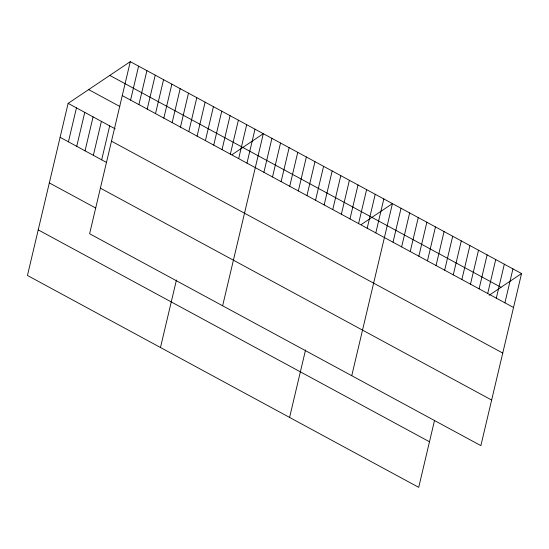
<?xml version="1.0" encoding="UTF-8"?>
<svg xmlns="http://www.w3.org/2000/svg" width="549" height="549" viewBox="0 0 549 549"><rect width="100%" height="100%" fill="white"/><g stroke="black" fill="none" stroke-linecap="round" stroke-linejoin="round"><path stroke-width="0.82" d="M130.291 61.646L89.611 233.744L480.869 445.63L521.55 273.532L130.291 61.646L68.131 103.37L27.45 275.468L418.709 487.354L434.479 420.63M68.419 141.82L76.448 107.872M76.736 146.322L84.759 112.373M85.047 150.824L93.076 116.875M93.364 155.326L101.393 121.377M101.682 159.834L109.704 125.879M130.58 100.096L138.609 66.148M138.897 104.598L146.919 70.649M147.207 109.1L155.237 75.151M155.525 113.602L163.547 79.653M163.835 118.104L171.864 84.155M172.153 122.612L180.175 88.657M180.463 127.114L188.492 93.158M188.781 131.616L196.803 97.667M197.091 136.118L205.12 102.169M205.408 140.619L213.431 106.671M160.48 347.51L176.435 280.004M213.726 145.121L221.748 111.172M222.036 149.623L230.065 115.674M230.354 154.125L238.376 120.176M238.664 158.634L246.693 124.678M246.981 163.135L255.004 129.18M222.633 305.786L263.321 133.688L232.241 154.55M263.904 172.297L271.927 138.348M272.51 176.956L280.532 143.008M281.115 181.623L289.145 147.667M289.728 186.283L297.75 152.334M298.333 190.942L306.356 156.993M306.939 195.602L314.968 161.653M315.545 200.268L323.574 166.313M324.157 204.928L332.179 170.979M332.763 209.588L340.792 175.639M289.591 417.432L305.553 349.926M341.368 214.254L349.397 180.298M349.981 218.914L358.003 184.965M358.586 223.573L366.608 189.625M367.192 228.233L375.221 194.284M375.804 232.9L383.826 198.944M351.751 375.708L392.432 203.61L361.359 224.472M393.015 242.219L401.045 208.27M401.628 246.878L409.65 212.93M410.233 251.545L418.256 217.589M418.839 256.205L426.868 222.256M427.445 260.864L435.474 226.915M436.057 265.531L444.079 231.575M444.663 270.19L452.692 236.242M453.268 274.85L461.297 240.901M461.881 279.51L469.903 245.561M470.486 284.176L478.508 250.22M479.092 288.836L487.121 254.887M487.704 293.495L495.726 259.547M496.31 298.162L504.332 264.206M504.915 302.822L512.944 268.873M489.152 295.28L521.55 273.532M109.779 75.412L501.038 287.299M122.269 95.595L513.528 307.481M88.643 89.597L119.826 106.485M68.131 103.37L115.249 128.885M111.488 141.182L502.747 353.069M60.109 137.319L106.527 162.456M100.385 188.156L491.643 400.043M49.328 182.906L95.752 208.05M38.224 229.88L429.483 441.767"/></g></svg>
